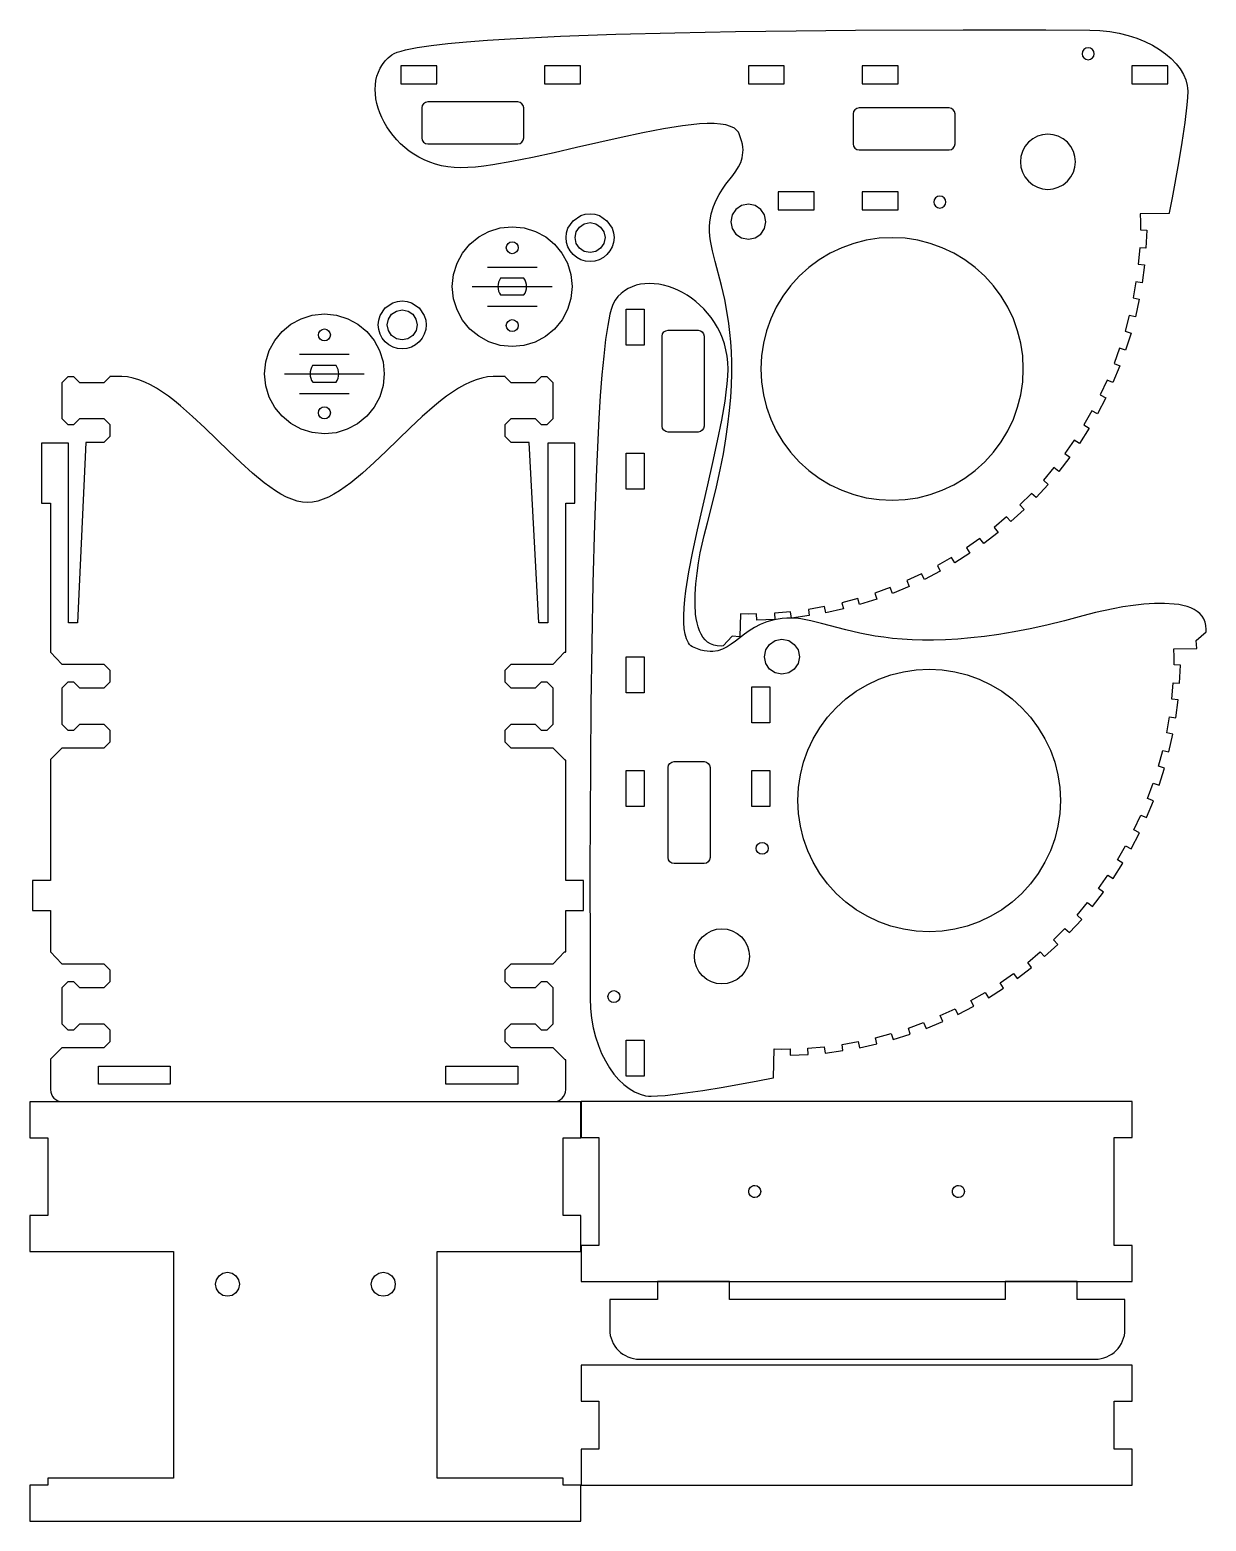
# Model space of a CAD drawing. Extents: x 4 to 200, y 3 to 251.
import ezdxf

# ---------------------------------------------------------------- set-up
doc = ezdxf.new("R2010")
doc.units = 0
doc.layers.add('Layer_1', color=7, linetype='CONTINUOUS')

msp = doc.modelspace()

# ---------------------------------------------------------------- linework, layer by layer
at = {"layer": 'Layer_1', "color": 7}
for points in [[(119.181926, 148.566719), (118.526712, 148.605348), (117.934469, 148.734994), (117.40263, 148.951158), (116.928682, 149.248285), (116.510085, 149.620818), (116.144285, 150.063995), (115.828783, 150.57226), (115.56103, 151.140585), (115.338499, 151.763414), (115.158654, 152.435984), (115.018965, 153.152582), (114.916896, 153.908205), (114.815497, 155.515416), (114.834196, 157.215549), (114.952732, 158.966693), (115.150849, 160.726886), (115.408281, 162.454165), (115.704773, 164.106567), (116.333891, 167.018914), (116.876109, 169.128277), (117.701292, 172.215329), (118.418788, 175.157945), (119.034182, 177.960789), (119.552977, 180.628503), (119.980729, 183.165742), (120.322941, 185.577154), (120.585143, 187.867387), (120.772865, 190.041097), (120.891637, 192.102941), (120.946988, 194.05755), (120.944448, 195.90958), (120.889547, 197.663688), (120.787814, 199.32453), (120.644754, 200.896736), (120.465949, 202.384991), (120.256875, 203.793897), (119.770094, 206.392448), (119.228678, 208.729248), (118.158782, 212.767582), (117.718754, 214.543465), (117.40099, 216.206371), (117.301798, 217.007264), (117.249728, 217.794135), (117.250336, 218.571216), (117.309179, 219.34327), (117.541245, 220.702698), (117.887268, 221.912373), (118.324915, 222.991873), (118.831804, 223.960777), (119.385656, 224.838664), (119.964113, 225.644849), (121.105499, 227.119906), (121.623765, 227.828195), (122.077288, 228.54257), (122.443762, 229.28261), (122.700831, 230.067893), (122.826164, 230.917999), (122.832461, 231.373347), (122.79743, 231.852242), (122.71832, 232.357067), (122.592325, 232.890202), (122.188465, 234.051458), (122.049956, 234.320539), (121.869431, 234.564221), (121.648001, 234.783296), (121.386778, 234.978558), (120.74953, 235.300291), (119.966734, 235.534183), (119.047465, 235.686054), (118.000774, 235.760931), (116.835735, 235.764635), (115.56134, 235.702193), (114.186695, 235.579162), (112.720836, 235.400833), (109.551705, 234.899712), (106.126357, 234.242223), (102.51723, 233.471227), (95.037329, 231.760961), (91.311441, 230.90768), (87.691466, 230.112872), (84.249924, 229.419928), (81.05905, 228.871712), (79.580294, 228.665337), (78.191497, 228.511349), (76.901389, 228.414777), (75.719495, 228.381439), (74.611421, 228.42192), (73.538271, 228.539924), (72.501369, 228.731483), (71.502038, 228.992362), (70.541601, 229.318328), (69.62138, 229.704885), (68.742699, 230.148326), (67.906881, 230.64389), (67.115248, 231.187609), (66.369388, 231.775513), (65.670359, 232.40284), (65.019484, 233.065356), (64.418351, 233.759358), (63.868017, 234.480348), (63.370072, 235.223827), (62.925572, 235.985826), (62.53637, 236.762114), (62.202995, 237.548455), (61.927564, 238.340618), (61.711135, 239.134103), (61.554766, 239.924942), (61.46031, 240.709167), (61.42856, 241.48175), (61.461368, 242.239252), (61.559793, 242.977175), (61.725158, 243.69102), (61.958785, 244.37682), (62.262262, 245.030341), (62.636647, 245.647084), (63.083264, 246.223347), (63.603699, 246.754365), (64.199276, 247.236171), (64.58398, 247.460009), (65.102034, 247.675644), (65.74894, 247.883606), (66.520465, 248.083896), (68.420966, 248.461456), (70.769672, 248.809912), (73.53245, 249.130323), (76.675435, 249.42401), (80.164759, 249.691504), (83.966291, 249.934656), (92.37107, 250.351639), (101.618202, 250.68422), (111.436373, 250.941131), (121.554206, 251.131895), (131.700313, 251.265774), (141.603373, 251.351764), (159.594505, 251.417645), (173.356803, 251.402828), (180.719362, 251.381662), (182.413753, 251.322131), (184.053905, 251.148564), (185.631615, 250.869164), (187.139739, 250.491868), (188.570605, 250.02435), (189.916805, 249.474281), (191.170665, 248.850129), (192.324513, 248.159302), (193.370675, 247.410002), (194.302008, 246.609903), (195.110839, 245.76694), (195.789495, 244.889318), (196.330565, 243.984443), (196.726384, 243.060518), (196.969269, 242.125481), (197.031184, 241.65611), (197.052086, 241.187004), (197.017955, 240.139519), (196.921115, 238.888834), (196.575569, 235.926824), (196.086357, 232.598102), (195.525176, 229.199795), (194.469754, 223.382662), (193.978952, 220.851659), (193.985037, 220.784455), (189.139989, 220.688411), (189.188937, 219.381634), (189.171474, 218.026174), (190.222134, 217.980137), (190.091165, 214.982938), (189.038653, 215.02871), (188.803965, 212.326786), (189.846955, 212.189203), (189.455636, 209.215287), (188.415292, 209.352077), (187.940104, 206.681109), (188.968274, 206.453038), (188.319251, 203.52463), (187.290287, 203.752516), (186.593375, 201.130972), (187.593235, 200.815748), (186.691006, 197.954438), (185.687968, 198.270695), (184.758754, 195.72252), (185.731892, 195.319454), (184.584129, 192.547521), (183.613109, 192.949555), (182.465344, 190.491841), (183.398532, 190.006066), (182.013703, 187.345258), (181.07946, 187.831536), (179.725587, 185.480766), (180.611145, 184.916463), (178.999568, 182.386386), (178.114275, 182.950186), (176.555615, 180.730679), (177.391169, 180.089375), (175.565015, 177.70916), (174.729991, 178.349946), (172.988504, 176.269962), (173.762145, 175.560958), (171.735173, 173.349227), (170.959679, 174.060295), (169.04145, 172.142066), (169.752386, 171.365885), (167.540734, 169.339124), (166.831651, 170.113242), (164.751762, 168.371755), (165.392583, 167.53665), (163.012392, 165.710417), (162.371042, 166.546024), (160.151453, 164.986941), (160.71528, 164.101725), (158.185335, 162.489936), (157.620979, 163.375682), (155.270156, 162.021756), (155.75646, 161.087963), (153.095547, 159.702499), (152.609772, 160.63579), (150.151529, 159.487525), (150.553695, 158.517563), (147.782186, 157.369324), (147.379225, 158.341879), (144.830495, 157.413245), (145.146672, 156.41021), (142.285998, 155.508457), (141.970614, 156.507868), (139.34915, 155.810241), (139.577062, 154.782388), (136.648046, 154.133339), (136.420134, 155.161192), (133.74951, 154.685762), (133.886459, 153.646029), (130.911961, 153.25434), (130.775013, 154.29664), (128.07232, 154.062034), (128.118332, 153.009892), (125.121609, 152.879161), (125.075624, 153.929213), (123.719106, 153.911644), (122.406006, 153.960751), (122.317132, 150.130935), (120.998872, 150.238885), (119.539511, 148.583917), (119.181927, 148.566719)], [(181.144888, 248.13549), (180.820488, 248.352289), (180.43779, 248.428383), (180.055189, 248.352289), (179.730688, 248.13549), (179.513989, 247.811084), (179.437789, 247.428391), (179.513989, 247.045698), (179.730688, 246.721292), (180.055189, 246.504493), (180.43779, 246.428399), (180.820488, 246.504493), (181.144888, 246.721292), (181.361688, 247.045698), (181.437787, 247.428391), (181.361688, 247.811084)], [(65.719222, 242.381386), (71.719219, 242.381386), (71.719219, 245.38139), (65.719222, 245.38139)], [(89.719215, 242.381386), (95.719213, 242.381386), (95.719213, 245.38139), (89.719215, 245.38139)], [(123.719205, 242.381386), (129.719203, 242.381386), (129.719203, 245.38139), (123.719205, 245.38139)], [(142.7192, 242.381386), (148.719197, 242.381386), (148.719197, 245.38139), (142.7192, 245.38139)], [(187.719187, 242.381386), (193.719187, 242.381386), (193.719187, 245.38139), (187.719187, 245.38139)], [(70.21922, 232.381382), (85.219217, 232.381382), (85.609215, 232.459699), (85.927014, 232.673588), (86.140914, 232.991405), (86.219215, 233.381401), (86.219215, 238.38139), (86.140914, 238.771386), (85.927014, 239.089203), (85.609215, 239.303092), (85.219217, 239.381382), (70.21922, 239.381382), (69.829221, 239.303092), (69.51142, 239.089203), (69.29752, 238.771386), (69.219219, 238.38139), (69.219219, 233.381401), (69.29752, 232.991405), (69.51142, 232.673588), (69.829221, 232.459699)], [(142.219198, 231.38139), (157.219196, 231.38139), (157.609194, 231.45968), (157.926996, 231.673596), (158.140895, 231.991387), (158.219196, 232.381382), (158.219196, 237.381397), (158.140895, 237.771393), (157.926996, 238.089184), (157.609194, 238.3031), (157.219196, 238.38139), (142.219198, 238.38139), (141.8292, 238.3031), (141.511401, 238.089184), (141.297501, 237.771393), (141.219201, 237.381397), (141.219201, 232.381382), (141.297501, 231.991387), (141.511401, 231.673596), (141.8292, 231.45968)], [(176.97299, 232.649881), (176.251389, 233.239294), (175.45129, 233.660298), (174.59889, 233.913002), (173.720291, 233.997192), (172.841792, 233.913002), (171.989292, 233.660298), (171.189292, 233.239294), (170.467591, 232.649881), (169.878192, 231.928204), (169.457193, 231.128104), (169.204492, 230.275696), (169.120291, 229.397201), (169.204492, 228.518599), (169.457193, 227.666191), (169.878192, 226.866094), (170.467591, 226.144496), (171.189292, 225.554994), (171.989292, 225.133994), (172.841792, 224.881394), (173.720291, 224.797196), (174.59889, 224.881394), (175.45129, 225.133994), (176.251389, 225.554994), (176.97299, 226.144496), (177.562489, 226.866094), (177.983489, 227.666191), (178.236089, 228.518599), (178.32029, 229.397201), (178.236089, 230.275696), (177.983489, 231.128104), (177.562489, 231.928204)], [(128.719203, 221.381397), (134.719202, 221.381397), (134.719202, 224.381395), (128.719203, 224.381395)], [(142.7192, 221.381397), (148.719197, 221.381397), (148.719197, 224.381395), (142.7192, 224.381395)], [(126.639204, 219.381396), (126.409704, 220.517995), (125.784004, 221.446196), (124.855805, 222.071896), (123.719205, 222.301395), (122.582605, 222.071896), (121.654455, 221.446196), (121.028676, 220.517995), (120.799206, 219.381396), (121.028676, 218.244797), (121.654455, 217.316596), (122.582605, 216.690897), (123.719205, 216.461397), (124.855805, 216.690897), (125.784004, 217.316596), (126.409704, 218.244797)], [(156.396196, 223.386795), (156.071796, 223.603497), (155.689095, 223.679596), (155.306396, 223.603497), (154.981996, 223.386795), (154.762297, 223.055997), (154.689097, 222.679596), (154.762297, 222.303295), (154.981996, 221.972497), (155.306396, 221.755795), (155.689095, 221.679595), (156.071796, 221.755795), (156.396196, 221.972497), (156.615896, 222.303295), (156.689095, 222.679596), (156.615896, 223.055997)], [(101.29636, 216.734984), (101.21876, 215.950984), (100.991859, 215.204285), (100.62426, 214.515784), (100.124758, 213.906586), (99.515561, 213.406984), (98.82706, 213.039486), (98.08036, 212.812585), (97.29636, 212.734985), (96.51236, 212.812585), (95.765561, 213.039486), (95.077161, 213.406984), (94.467961, 213.906586), (93.968361, 214.515784), (93.600861, 215.204285), (93.373861, 215.950984), (93.296361, 216.734984), (93.377561, 217.541114), (93.610661, 218.291953), (94.467961, 219.563403), (95.739361, 220.420634), (96.49016, 220.653703), (97.29636, 220.734972), (98.10246, 220.653703), (98.853359, 220.420634), (100.124758, 219.563403), (100.981961, 218.291953), (101.215058, 217.541114)], [(99.79636, 216.734984), (99.606059, 215.778285), (99.06406, 214.967184), (98.25306, 214.425286), (97.29636, 214.234984), (96.33966, 214.425286), (95.528561, 214.967184), (94.986661, 215.778285), (94.796361, 216.734984), (94.992761, 217.708084), (95.528561, 218.502744), (96.323261, 219.038515), (97.29636, 219.234973), (98.26946, 219.038515), (99.06406, 218.502744), (99.59986, 217.708084)], [(94.309861, 208.557287), (94.115861, 206.597188), (93.548661, 204.730389), (92.629662, 203.009288), (91.380862, 201.486188), (89.857862, 200.23739), (88.136663, 199.318489), (86.269863, 198.751188), (84.309864, 198.557289), (82.294464, 198.760391), (80.417565, 199.34309), (78.718565, 200.265089), (77.238566, 201.486188), (76.017566, 202.966188), (75.095567, 204.664788), (74.512567, 206.541888), (74.309567, 208.557287), (74.512567, 210.572586), (75.095567, 212.449685), (76.017566, 214.148386), (77.238566, 215.628285), (78.718565, 216.849385), (80.417565, 217.771394), (82.294464, 218.354083), (84.309864, 218.557243), (86.325163, 218.354083), (88.202263, 217.771394), (89.900962, 216.849385), (91.380862, 215.628285), (92.601962, 214.148386), (93.523961, 212.449685), (94.106661, 210.572586)], [(169.617591, 194.819203), (169.510393, 196.984804), (169.192692, 199.113702), (168.670592, 201.191501), (167.949793, 203.204), (167.036394, 205.136601), (165.936394, 206.9751), (164.655695, 208.705099), (163.200193, 210.312199), (161.593093, 211.767698), (159.863094, 213.048397), (158.024595, 214.148397), (156.091994, 215.061797), (154.079497, 215.782498), (152.001696, 216.304698), (149.872798, 216.622399), (147.707197, 216.729597), (145.5417, 216.622399), (143.412799, 216.304698), (141.3349, 215.782498), (139.322501, 215.061797), (137.389801, 214.148397), (135.551302, 213.048397), (133.821302, 211.767698), (132.214202, 210.312199), (130.758703, 208.705099), (129.478003, 206.9751), (128.378004, 205.136601), (127.464704, 203.204), (126.743904, 201.191501), (126.221704, 199.113702), (125.904004, 196.984804), (125.796804, 194.819203), (125.904004, 192.653605), (126.221704, 190.524705), (126.743904, 188.446885), (127.464704, 186.434457), (128.378004, 184.501806), (129.478003, 182.663307), (130.758703, 180.933318), (132.214202, 179.326213), (133.821302, 177.870727), (135.551302, 176.59001), (137.389801, 175.489989), (139.322501, 174.576639), (141.3349, 173.855891), (143.412799, 173.333699), (145.5417, 173.016019), (147.707197, 172.90881), (149.872798, 173.016019), (152.001696, 173.333699), (154.079497, 173.855891), (156.091994, 174.576639), (158.024595, 175.489989), (159.863094, 176.59001), (161.593093, 177.870727), (163.200193, 179.326213), (164.655695, 180.933318), (165.936394, 182.663307), (167.036394, 184.501806), (167.949793, 186.434457), (168.670592, 188.446885), (169.192692, 190.524705), (169.510393, 192.653605)], [(85.309864, 215.057285), (85.233664, 214.674584), (85.016964, 214.350184), (84.692464, 214.133384), (84.309864, 214.057285), (83.927164, 214.133384), (83.602764, 214.350184), (83.385964, 214.674584), (83.309864, 215.057285), (83.385964, 215.439886), (83.602764, 215.764384), (83.927164, 215.981086), (84.309864, 216.057286), (84.692464, 215.981086), (85.016964, 215.764384), (85.233664, 215.439886)], [(82.351955, 209.949), (82.161719, 209.631368), (82.023237, 209.290347), (81.938543, 208.932127), (81.909598, 208.563034), (81.939046, 208.190289), (82.025352, 207.828789), (82.166455, 207.484936), (82.360237, 207.165187), (86.259214, 207.165187), (86.452995, 207.484936), (86.594071, 207.828789), (86.680378, 208.190289), (86.709826, 208.563034), (86.681251, 208.932048), (86.596928, 209.290214), (86.458868, 209.631262), (86.26903, 209.949)], [(200.138059, 151.322358), (200.099429, 151.977572), (199.969784, 152.569816), (199.753619, 153.101655), (199.456492, 153.575603), (199.083959, 153.9942), (198.640782, 154.36), (198.132517, 154.675501), (197.564193, 154.943254), (196.941364, 155.165785), (196.268793, 155.34563), (195.552196, 155.485319), (194.796572, 155.587388), (193.189361, 155.688787), (191.489229, 155.670088), (189.738084, 155.551552), (187.977891, 155.353435), (186.250612, 155.096003), (184.598211, 154.799512), (181.685863, 154.170394), (179.5765, 153.628176), (176.489448, 152.802993), (173.546832, 152.085496), (170.743988, 151.470102), (168.076275, 150.951308), (165.539035, 150.523556), (163.127623, 150.181344), (160.83739, 149.919142), (158.66368, 149.73142), (156.601836, 149.612648), (154.647227, 149.557297), (152.795197, 149.559837), (151.041089, 149.614738), (149.380247, 149.716471), (147.808041, 149.859531), (146.319786, 150.038336), (144.91088, 150.24741), (142.312329, 150.734191), (139.97553, 151.275606), (135.937195, 152.345502), (134.161312, 152.785531), (132.498407, 153.103295), (131.697513, 153.202487), (130.910643, 153.254557), (130.133561, 153.253948), (129.361508, 153.195105), (128.002079, 152.963039), (126.792404, 152.617017), (125.712904, 152.17937), (124.744, 151.672481), (123.866113, 151.118629), (123.059928, 150.540171), (121.584871, 149.398785), (120.876582, 148.880519), (120.162207, 148.426997), (119.422168, 148.060523), (118.636884, 147.803454), (117.786778, 147.678121), (117.331431, 147.671824), (116.852535, 147.706855), (116.34771, 147.785965), (115.814575, 147.911959), (114.653319, 148.315819), (114.384238, 148.454328), (114.140557, 148.634853), (113.921482, 148.856283), (113.726219, 149.117506), (113.404486, 149.754755), (113.170594, 150.537551), (113.018723, 151.45682), (112.943846, 152.50351), (112.940142, 153.66855), (113.002584, 154.942944), (113.125615, 156.317589), (113.303944, 157.783449), (113.805065, 160.95258), (114.462554, 164.377928), (115.23355, 167.987055), (116.943816, 175.466956), (117.797097, 179.192844), (118.591905, 182.812819), (119.284849, 186.25436), (119.833065, 189.445234), (120.03944, 190.92399), (120.193428, 192.312788), (120.290001, 193.602896), (120.323338, 194.784789), (120.282857, 195.892864), (120.164853, 196.966013), (119.973294, 198.002915), (119.712415, 199.002246), (119.386449, 199.962683), (118.999893, 200.882904), (118.556451, 201.761585), (118.060887, 202.597404), (117.517168, 203.389037), (116.929264, 204.134897), (116.301937, 204.833926), (115.639421, 205.484801), (114.945419, 206.085934), (114.224429, 206.636267), (113.48095, 207.134213), (112.718951, 207.578713), (111.942663, 207.967915), (111.156322, 208.301289), (110.36416, 208.576721), (109.570674, 208.79315), (108.779835, 208.949518), (107.99561, 209.043975), (107.223027, 209.075725), (106.465525, 209.042916), (105.727603, 208.944491), (105.013757, 208.779127), (104.327957, 208.5455), (103.674437, 208.242023), (103.057693, 207.867638), (102.481431, 207.421021), (101.950412, 206.900586), (101.468606, 206.305009), (101.244768, 205.920305), (101.029133, 205.402251), (100.821171, 204.755345), (100.620881, 203.98382), (100.243321, 202.083318), (99.894865, 199.734613), (99.574454, 196.971834), (99.280767, 193.82885), (99.013273, 190.339526), (98.770121, 186.537993), (98.353138, 178.133214), (98.020557, 168.886083), (97.763647, 159.067912), (97.572882, 148.950078), (97.439003, 138.803971), (97.353013, 128.900912), (97.287132, 110.909779), (97.301949, 97.147481), (97.323115, 89.784923), (97.382647, 88.090532), (97.556213, 86.45038), (97.835613, 84.87267), (98.212909, 83.364545), (98.680428, 81.933679), (99.230496, 80.587479), (99.854648, 79.333619), (100.545475, 78.179772), (101.294775, 77.13361), (102.094874, 76.202277), (102.937837, 75.393446), (103.815459, 74.714789), (104.720334, 74.173719), (105.644259, 73.7779), (106.579296, 73.535015), (107.048667, 73.4731), (107.517773, 73.452198), (108.565258, 73.486329), (109.815943, 73.583169), (112.777953, 73.928715), (116.106675, 74.417927), (119.504982, 74.979108), (125.322115, 76.034531), (127.853118, 76.525333), (127.920323, 76.519247), (128.016366, 81.364296), (129.323143, 81.315348), (130.678603, 81.332811), (130.72464, 80.28215), (133.72184, 80.413119), (133.676067, 81.465631), (136.377991, 81.700319), (136.515574, 80.657329), (139.48949, 81.048648), (139.352701, 82.088992), (142.023669, 82.564181), (142.251739, 81.53601), (145.180147, 82.185033), (144.952261, 83.213997), (147.573805, 83.91091), (147.88903, 82.91105), (150.750339, 83.813279), (150.434082, 84.816316), (152.982257, 85.74553), (153.385324, 84.772393), (156.157256, 85.920155), (155.755222, 86.891176), (158.212936, 88.03894), (158.698711, 87.105753), (161.359519, 88.490581), (160.873241, 89.424825), (163.224011, 90.778697), (163.788314, 89.89314), (166.318391, 91.504717), (165.754591, 92.390009), (167.974098, 93.948669), (168.615403, 93.113116), (170.995617, 94.939269), (170.354831, 95.774294), (172.434815, 97.515781), (173.143819, 96.74214), (175.35555, 98.769112), (174.644483, 99.544605), (176.562711, 101.462834), (177.338893, 100.751899), (179.365653, 102.96355), (178.591536, 103.672633), (180.333023, 105.752522), (181.168127, 105.111702), (182.99436, 107.491893), (182.158753, 108.133243), (183.717836, 110.352832), (184.603052, 109.789005), (186.214841, 112.31895), (185.329095, 112.883306), (186.683021, 115.234128), (187.616815, 114.747824), (189.002278, 117.408738), (188.068987, 117.894513), (189.217252, 120.352756), (190.187214, 119.950589), (191.335453, 122.722099), (190.362898, 123.125059), (191.291532, 125.67379), (192.294567, 125.357613), (193.19632, 128.218287), (192.196909, 128.53367), (192.894536, 131.155134), (193.922389, 130.927222), (194.571438, 133.856238), (193.543585, 134.08415), (194.019015, 136.754775), (195.058748, 136.617826), (195.450437, 139.592324), (194.408138, 139.729272), (194.642744, 142.431964), (195.694885, 142.385952), (195.825616, 145.382675), (194.775564, 145.42866), (194.793133, 146.785179), (194.744026, 148.098278), (198.573842, 148.187153), (198.465892, 149.505412), (200.120861, 150.964774), (200.138059, 151.322358)], [(69.941127, 202.169411), (69.863527, 201.385411), (69.636626, 200.638712), (69.269027, 199.950211), (68.769526, 199.341013), (68.160328, 198.841411), (67.471827, 198.473913), (66.725127, 198.247012), (65.941127, 198.169412), (65.157127, 198.247012), (64.410328, 198.473913), (63.721928, 198.841411), (63.112728, 199.341013), (62.613128, 199.950211), (62.245628, 200.638712), (62.018628, 201.385411), (61.941129, 202.169411), (62.022328, 202.975541), (62.255428, 203.72638), (63.112728, 204.99783), (64.384128, 205.855061), (65.134928, 206.08813), (65.941127, 206.169399), (66.747227, 206.08813), (67.498126, 205.855061), (68.769526, 204.99783), (69.626728, 203.72638), (69.859826, 202.975541)], [(68.441127, 202.169411), (68.250826, 201.212712), (67.708827, 200.401611), (66.897827, 199.859713), (65.941127, 199.669411), (64.984428, 199.859713), (64.173328, 200.401611), (63.631428, 201.212712), (63.441128, 202.169411), (63.637528, 203.142511), (64.173328, 203.937171), (64.968028, 204.472942), (65.941127, 204.6694), (66.914227, 204.472942), (67.708827, 203.937171), (68.244627, 203.142511)], [(106.323391, 204.785063), (106.323391, 198.785066), (103.323387, 198.785066), (103.323387, 204.785063)], [(62.954628, 193.991714), (62.760628, 192.031615), (62.193429, 190.164816), (61.274429, 188.443715), (60.025629, 186.920615), (58.502629, 185.671817), (56.78143, 184.752916), (54.91463, 184.185615), (52.954631, 183.991716), (50.939231, 184.194818), (49.062332, 184.777517), (47.363333, 185.699516), (45.883333, 186.920615), (44.662333, 188.400615), (43.740334, 190.099215), (43.157334, 191.976315), (42.954334, 193.991714), (43.157334, 196.007013), (43.740334, 197.884112), (44.662333, 199.582813), (45.883333, 201.062712), (47.363333, 202.283812), (49.062332, 203.205821), (50.939231, 203.78851), (52.954631, 203.99167), (54.96993, 203.78851), (56.84703, 203.205821), (58.545729, 202.283812), (60.025629, 201.062712), (61.246729, 199.582813), (62.168728, 197.884112), (62.751428, 196.007013)], [(85.309864, 202.057289), (85.233664, 201.67459), (85.016964, 201.35019), (84.692464, 201.13339), (84.309864, 201.057288), (83.927164, 201.13339), (83.602764, 201.35019), (83.385964, 201.67459), (83.309864, 202.057289), (83.385964, 202.439889), (83.602764, 202.764387), (83.927164, 202.981089), (84.309864, 203.057289), (84.692464, 202.981089), (85.016964, 202.764387), (85.233664, 202.439889)], [(53.954631, 200.491712), (53.878431, 200.109011), (53.661731, 199.784611), (53.337231, 199.567811), (52.954631, 199.491712), (52.571931, 199.567811), (52.247531, 199.784611), (52.030731, 200.109011), (51.954631, 200.491712), (52.030731, 200.874313), (52.247531, 201.198811), (52.571931, 201.415513), (52.954631, 201.491713), (53.337231, 201.415513), (53.661731, 201.198811), (53.878431, 200.874313)], [(116.323395, 200.285065), (116.323395, 185.285067), (116.245078, 184.895069), (116.031189, 184.57727), (115.713372, 184.36337), (115.323376, 184.28507), (110.323387, 184.28507), (109.933392, 184.36337), (109.615574, 184.57727), (109.401685, 184.895069), (109.323395, 185.285067), (109.323395, 200.285065), (109.401685, 200.675063), (109.615574, 200.992865), (109.933392, 201.206765), (110.323387, 201.285065), (115.323376, 201.285065), (115.713372, 201.206765), (116.031189, 200.992865), (116.245078, 200.675063)], [(50.996722, 195.383427), (50.806487, 195.065795), (50.668004, 194.724774), (50.583311, 194.366554), (50.554365, 193.997461), (50.583813, 193.624716), (50.67012, 193.263216), (50.811223, 192.919363), (51.005004, 192.599614), (54.903981, 192.599614), (55.097762, 192.919363), (55.238838, 193.263216), (55.325145, 193.624716), (55.354593, 193.997461), (55.326018, 194.366475), (55.241695, 194.724641), (55.103635, 195.065689), (54.913797, 195.383427)], [(17.129887, 193.545182), (17.129887, 193.52555), (16.129419, 192.525613), (12.129661, 192.525613), (11.129721, 193.52555), (10.129782, 193.52555), (9.129842, 192.525613), (9.129842, 186.525968), (10.129782, 185.525526), (11.129721, 185.525526), (12.129661, 186.525968), (16.129419, 186.525968), (17.129887, 185.525526), (17.129887, 183.525647), (16.129419, 182.525707), (13.128568, 182.525707), (11.729691, 152.444734), (10.229529, 152.444734), (10.229529, 172.445191), (10.229529, 182.445089), (7.229711, 182.445089), (5.729545, 182.445089), (5.729545, 172.445191), (7.229711, 172.445191), (7.229711, 147.544917), (7.244687, 147.544917), (9.129842, 145.525882), (14.12954, 145.525882), (16.129418, 145.525882), (17.129887, 144.526024), (17.129887, 142.525508), (16.129418, 141.52565), (12.129661, 141.52565), (11.129721, 142.525508), (10.129782, 142.525508), (9.129842, 141.52565), (9.129842, 135.525431), (10.129782, 134.525568), (11.129721, 134.525568), (12.129661, 135.525431), (16.129419, 135.525431), (17.129887, 134.525568), (17.129887, 132.525583), (16.129419, 131.525726), (9.129842, 131.525726), (7.229711, 129.626015), (7.229711, 109.44493), (4.229894, 109.44493), (4.229894, 104.445084), (7.229711, 104.445084), (7.229711, 97.544753), (7.244687, 97.544753), (9.129842, 95.525983), (14.12954, 95.525983), (16.129418, 95.525983), (17.129887, 94.525858), (17.129887, 92.525608), (16.129418, 91.525484), (12.129661, 91.525484), (11.129721, 92.525608), (10.129782, 92.525608), (9.129842, 91.525484), (9.129842, 85.526058), (10.129782, 84.525404), (11.129721, 84.525404), (12.129661, 85.526058), (16.129419, 85.526058), (17.129887, 84.525404), (17.129887, 82.525684), (16.129419, 81.525559), (9.129842, 81.525559), (7.229711, 79.626116), (7.229711, 74.545324), (7.270192, 74.141041), (7.386371, 73.765332), (7.570336, 73.425343), (7.814149, 73.129539), (8.109901, 72.885593), (8.449678, 72.701708), (8.825546, 72.585291), (9.229591, 72.54481), (91.229657, 72.54481), (91.633673, 72.585291), (92.009646, 72.701708), (92.349371, 72.885593), (92.645178, 73.129539), (92.888859, 73.425343), (93.073009, 73.765332), (93.189161, 74.141041), (93.229642, 74.545324), (93.229642, 79.525839), (93.129894, 79.525839), (91.12938, 81.525559), (84.129298, 81.525559), (83.129441, 82.525684), (83.129441, 84.525404), (84.129298, 85.526058), (88.129535, 85.526058), (89.12966, 84.525404), (90.12952, 84.525404), (91.12938, 85.526058), (91.12938, 91.525484), (90.12952, 92.525608), (89.12966, 92.525608), (88.129535, 91.525484), (84.129298, 91.525484), (83.129441, 92.525608), (83.129441, 94.525858), (84.129298, 95.525983), (86.129815, 95.525983), (91.12938, 95.525983), (93.014536, 97.544753), (93.229642, 97.541313), (93.229642, 104.445084), (96.229487, 104.445084), (96.229487, 109.44493), (93.229642, 109.44493), (93.229642, 129.525738), (93.129894, 129.525738), (91.12938, 131.525726), (84.129298, 131.525726), (83.129441, 132.525583), (83.129441, 134.525568), (84.129298, 135.525431), (88.129535, 135.525431), (89.12966, 134.525568), (90.12952, 134.525568), (91.12938, 135.525431), (91.12938, 141.52565), (90.12952, 142.525508), (89.12966, 142.525508), (88.129535, 141.52565), (84.129298, 141.52565), (83.129441, 142.525508), (83.129441, 144.526024), (84.129298, 145.525882), (86.129815, 145.525882), (91.12938, 145.525882), (93.014536, 147.544917), (93.229642, 147.541212), (93.229642, 172.445191), (94.729829, 172.445191), (94.729829, 182.445089), (93.229642, 182.445089), (90.229797, 182.445089), (90.229797, 172.445191), (90.229797, 152.444734), (88.72961, 152.444734), (87.130733, 182.525707), (84.129298, 182.525707), (83.129441, 183.525647), (83.129441, 185.525526), (84.129298, 186.525968), (88.129535, 186.525968), (89.12966, 185.525526), (90.12952, 185.525526), (91.12938, 186.525968), (91.12938, 192.525613), (90.12952, 193.52555), (89.12966, 193.52555), (88.129535, 192.525613), (84.129298, 192.525613), (83.129441, 193.52555), (83.129441, 193.545182), (81.129456, 193.545182), (80.186481, 193.484942), (79.232394, 193.309341), (78.268517, 193.026072), (77.295644, 192.642829), (76.31457, 192.167296), (75.326616, 191.607171), (74.332312, 190.970139), (73.332716, 190.263892), (72.328623, 189.496122), (71.32109, 188.674511), (69.299409, 186.90056), (67.274818, 185.003577), (65.25446, 183.045053), (63.246009, 181.086528), (61.256343, 179.189545), (59.293135, 177.415594), (57.363794, 175.826216), (56.41394, 175.119964), (55.475463, 174.482927), (54.548892, 173.922804), (53.635286, 173.447268), (52.735703, 173.06402), (51.850937, 172.780757), (50.981781, 172.605153), (50.129294, 172.544907), (49.277071, 172.605153), (48.407915, 172.780757), (47.523149, 173.06402), (46.623565, 173.447268), (45.709959, 173.922804), (44.783389, 174.482927), (43.844912, 175.119964), (42.895058, 175.826216), (40.965717, 177.415594), (39.002509, 179.189545), (37.013108, 181.086528), (35.004656, 183.045053), (32.984298, 185.003577), (30.959707, 186.90056), (28.938027, 188.674511), (27.930573, 189.496122), (26.926586, 190.263892), (25.92699, 190.970139), (24.932712, 191.607171), (23.944652, 192.167296), (22.963737, 192.642829), (21.990864, 193.026072), (21.026961, 193.309341), (20.072952, 193.484942), (19.129767, 193.545182)], [(53.954631, 187.491716), (53.878431, 187.109017), (53.661731, 186.784617), (53.337231, 186.567817), (52.954631, 186.491715), (52.571931, 186.567817), (52.247531, 186.784617), (52.030731, 187.109017), (51.954631, 187.491716), (52.030731, 187.874316), (52.247531, 188.198814), (52.571931, 188.415516), (52.954631, 188.491716), (53.337231, 188.415516), (53.661731, 188.198814), (53.878431, 187.874316)], [(106.323391, 180.78507), (106.323391, 174.785072), (103.323387, 174.785072), (103.323387, 180.78507)], [(129.323381, 143.86508), (128.186782, 144.094581), (127.258581, 144.72028), (126.632882, 145.64848), (126.403382, 146.78508), (126.632882, 147.921679), (127.258581, 148.849829), (128.186782, 149.475609), (129.323381, 149.705079), (130.45998, 149.475609), (131.388181, 148.849829), (132.013881, 147.921679), (132.24338, 146.78508), (132.013881, 145.64848), (131.388181, 144.72028), (130.45998, 144.094581)], [(106.323391, 146.78508), (106.323391, 140.785081), (103.323387, 140.785081), (103.323387, 146.78508)], [(153.885574, 100.886693), (151.719973, 100.993892), (149.591075, 101.311593), (147.513276, 101.833692), (145.500777, 102.554491), (143.568176, 103.467891), (141.729677, 104.567891), (139.999678, 105.84859), (138.392578, 107.304092), (136.937079, 108.911191), (135.65638, 110.64119), (134.55638, 112.479689), (133.642981, 114.41229), (132.92228, 116.424787), (132.40008, 118.502589), (132.082379, 120.631486), (131.97518, 122.797087), (132.082379, 124.962585), (132.40008, 127.091485), (132.92228, 129.169384), (133.642981, 131.181784), (134.55638, 133.114483), (135.65638, 134.952983), (136.937079, 136.682982), (138.392578, 138.290082), (139.999678, 139.745582), (141.729677, 141.026281), (143.568176, 142.126281), (145.500777, 143.039581), (147.513276, 143.76038), (149.591075, 144.28258), (151.719973, 144.60028), (153.885574, 144.70748), (156.051172, 144.60028), (158.180072, 144.28258), (160.257892, 143.76038), (162.27032, 143.039581), (164.202971, 142.126281), (166.041471, 141.026281), (167.771459, 139.745582), (169.378564, 138.290082), (170.83405, 136.682982), (172.114768, 134.952983), (173.214788, 133.114483), (174.128138, 131.181784), (174.848886, 129.169384), (175.371078, 127.091485), (175.688758, 124.962585), (175.795967, 122.797087), (175.688758, 120.631486), (175.371078, 118.502589), (174.848886, 116.424787), (174.128138, 114.41229), (173.214788, 112.479689), (172.114768, 110.64119), (170.83405, 108.911191), (169.378564, 107.304092), (167.771459, 105.84859), (166.041471, 104.567891), (164.202971, 103.467891), (162.27032, 102.554491), (160.257892, 101.833692), (158.180072, 101.311593), (156.051172, 100.993892)], [(127.32338, 141.785081), (127.32338, 135.785083), (124.323382, 135.785083), (124.323382, 141.785081)], [(106.323391, 127.785085), (106.323391, 121.785088), (103.323387, 121.785088), (103.323387, 127.785085)], [(117.323387, 128.285086), (117.323387, 113.285089), (117.245097, 112.89509), (117.031182, 112.577289), (116.713391, 112.363389), (116.323395, 112.285088), (111.32338, 112.285088), (110.933384, 112.363389), (110.615593, 112.577289), (110.401678, 112.89509), (110.323387, 113.285089), (110.323387, 128.285086), (110.401678, 128.675085), (110.615593, 128.992884), (110.933384, 129.206783), (111.32338, 129.285084), (116.323395, 129.285084), (116.713391, 129.206783), (117.031182, 128.992884), (117.245097, 128.675085)], [(127.32338, 127.785085), (127.32338, 121.785088), (124.323382, 121.785088), (124.323382, 127.785085)], [(125.317982, 114.108088), (125.101281, 114.432488), (125.025181, 114.81519), (125.101281, 115.197888), (125.317982, 115.522288), (125.64878, 115.741988), (126.025181, 115.815187), (126.401482, 115.741988), (126.73228, 115.522288), (126.948982, 115.197888), (127.025182, 114.81519), (126.948982, 114.432488), (126.73228, 114.108088), (126.401482, 113.888389), (126.025181, 113.815189), (125.64878, 113.888389)], [(116.054896, 93.531295), (115.465484, 94.252895), (115.044479, 95.052995), (114.791775, 95.905395), (114.707585, 96.783994), (114.791775, 97.662492), (115.044479, 98.514993), (115.465484, 99.314992), (116.054896, 100.036693), (116.776573, 100.626092), (117.576673, 101.047092), (118.429081, 101.299793), (119.307577, 101.383994), (120.186178, 101.299793), (121.038586, 101.047092), (121.838683, 100.626092), (122.560281, 100.036693), (123.149783, 99.314992), (123.570783, 98.514993), (123.823383, 97.662492), (123.907581, 96.783994), (123.823383, 95.905395), (123.570783, 95.052995), (123.149783, 94.252895), (122.560281, 93.531295), (121.838683, 92.941795), (121.038586, 92.520796), (120.186178, 92.268195), (119.307577, 92.183994), (118.429081, 92.268195), (117.576673, 92.520796), (116.776573, 92.941795)], [(100.569287, 89.359396), (100.352488, 89.683796), (100.276394, 90.066495), (100.352488, 90.449095), (100.569287, 90.773596), (100.893693, 90.990295), (101.276386, 91.066495), (101.659079, 90.990295), (101.983485, 90.773596), (102.200284, 90.449095), (102.276379, 90.066495), (102.200284, 89.683796), (101.983485, 89.359396), (101.659079, 89.142597), (101.276386, 89.066497), (100.893693, 89.142597)], [(106.323391, 82.785097), (106.323391, 76.785098), (103.323387, 76.785098), (103.323387, 82.785097)], [(15.22973, 78.445281), (27.229506, 78.445281), (27.229506, 75.444907), (15.22973, 75.444907)], [(73.229793, 78.445281), (85.229703, 78.445281), (85.229703, 75.444907), (73.229793, 75.444907)], [(3.787167, 72.524448), (3.787167, 66.524813), (6.786984, 66.524813), (6.786984, 53.524568), (3.787167, 53.524568), (3.787167, 47.524957), (27.786718, 47.524957), (27.786718, 9.680865), (6.786984, 9.680865), (6.786984, 8.524636), (3.787167, 8.524636), (3.787167, 2.524681), (95.786754, 2.524681), (95.786754, 8.524636), (92.78691, 8.524636), (92.78691, 9.680865), (71.787203, 9.680865), (71.787203, 47.524957), (95.786754, 47.524957), (95.786754, 53.524568), (92.78691, 53.524568), (92.78691, 66.524813), (95.786754, 66.524813), (95.786754, 72.524448), (92.78691, 72.524448), (27.786718, 72.524448), (6.786984, 72.524448)], [(95.7868, 72.545022), (95.7868, 66.544882), (98.786619, 66.544882), (98.786619, 48.544939), (95.7868, 48.544939), (95.7868, 42.54472), (98.786619, 42.54472), (184.787081, 42.54472), (187.786926, 42.54472), (187.786926, 48.544939), (184.787081, 48.544939), (184.787081, 66.544882), (187.786926, 66.544882), (187.786926, 72.545022)], [(124.786458, 58.544836), (125.16931, 58.468875), (125.493954, 58.252128), (125.710912, 57.92767), (125.787112, 57.544897), (125.710912, 57.162151), (125.493954, 56.837692), (125.16931, 56.620946), (124.786458, 56.544957), (124.58511, 56.56533), (124.397256, 56.623592), (124.079492, 56.837878), (123.865179, 57.155721), (123.806971, 57.343417), (123.786598, 57.544923), (123.806971, 57.746457), (123.865179, 57.934152), (124.079492, 58.251969), (124.397256, 58.466282), (124.58511, 58.524543), (124.786458, 58.544916)], [(158.786476, 58.544836), (159.169328, 58.468875), (159.493972, 58.252128), (159.71093, 57.92767), (159.78713, 57.544897), (159.71093, 57.162151), (159.493972, 56.837692), (159.169328, 56.620946), (158.786476, 56.544957), (158.585128, 56.56533), (158.397274, 56.623592), (158.079509, 56.837878), (157.865197, 57.155721), (157.806989, 57.343417), (157.786616, 57.544923), (157.806989, 57.746457), (157.865197, 57.934152), (158.079509, 58.251969), (158.397274, 58.466282), (158.585128, 58.524543), (158.786476, 58.544916)], [(38.786903, 42.06131), (38.634704, 41.296011), (38.201105, 40.64711), (37.552305, 40.213611), (36.786905, 40.061309), (36.021505, 40.213611), (35.372705, 40.64711), (34.939106, 41.296011), (34.786904, 42.06131), (34.939106, 42.82671), (35.372705, 43.47551), (36.021505, 43.909109), (36.786905, 44.061308), (37.552305, 43.909109), (38.201105, 43.47551), (38.634704, 42.82671)], [(64.786894, 42.06131), (64.634695, 41.296011), (64.201096, 40.64711), (63.552296, 40.213611), (62.786896, 40.061309), (62.021496, 40.213611), (61.372696, 40.64711), (60.939097, 41.296011), (60.786898, 42.06131), (60.939097, 42.82671), (61.372696, 43.47551), (62.021496, 43.909109), (62.786896, 44.061308), (63.552296, 43.909109), (64.201096, 43.47551), (64.634695, 42.82671)], [(108.580287, 42.544693), (108.580287, 39.544875), (105.580468, 39.544875), (100.580773, 39.544875), (100.580773, 34.545177), (100.60649, 34.032547), (100.68199, 33.535025), (100.804799, 33.055123), (100.972444, 32.595304), (101.182446, 32.158027), (101.432334, 31.745807), (101.719635, 31.361076), (102.041868, 31.006323), (102.396566, 30.684034), (102.781246, 30.396697), (103.193451, 30.146771), (103.630675, 29.936719), (104.090468, 29.769052), (104.570343, 29.646206), (105.067838, 29.570694), (105.580468, 29.54503), (181.580586, 29.54503), (182.093083, 29.570694), (182.5905, 29.646206), (183.070454, 29.769052), (183.5303, 29.936719), (183.967656, 30.146771), (184.379876, 30.396697), (184.764581, 30.684034), (185.119387, 31.006323), (185.441649, 31.361076), (185.728987, 31.745807), (185.978753, 32.158027), (186.188832, 32.595304), (186.356578, 33.055123), (186.479345, 33.535025), (186.555015, 34.032547), (186.58068, 34.545177), (186.58068, 39.544875), (181.580586, 39.544875), (178.580741, 39.544875), (178.580741, 42.544693), (166.580302, 42.544693), (166.580302, 39.544875), (120.580594, 39.544875), (120.580594, 42.544693)], [(95.786788, 28.544402), (95.786788, 22.544765), (98.786604, 22.544765), (98.786604, 14.544746), (95.786788, 14.544746), (95.786788, 8.54458), (187.786317, 8.54458), (187.786317, 14.544746), (184.786501, 14.544746), (184.786501, 22.544765), (187.786317, 22.544765), (187.786317, 28.544402)]]:
    msp.add_lwpolyline(points, close=True, dxfattribs=at)
for points in [[(80.155565, 211.828187), (88.464463, 211.828187)], [(77.643566, 208.562888), (90.975662, 208.562888)], [(80.155565, 205.286289), (88.464463, 205.286289)], [(48.800332, 197.262614), (57.10923, 197.262614)], [(46.288333, 193.997315), (59.620429, 193.997315)], [(48.800332, 190.720716), (57.10923, 190.720716)]]:
    msp.add_lwpolyline(points, dxfattribs=at)

doc.saveas('drawing.dxf')
